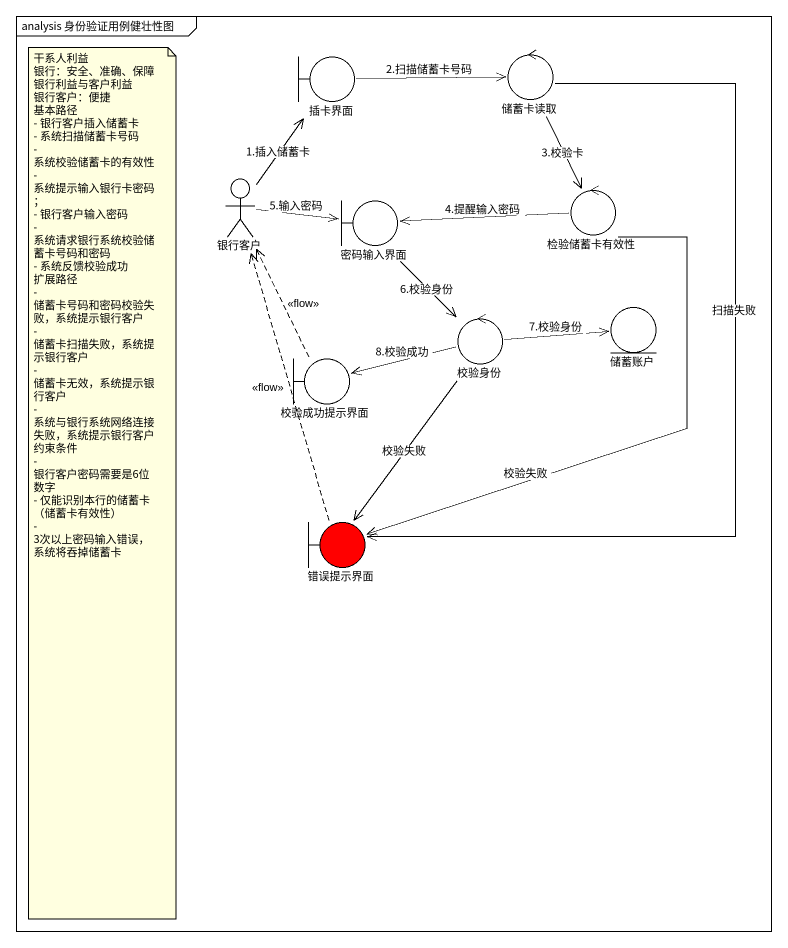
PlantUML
@startuml
mainframe analysis 身份验证用例健壮性图
boundary 插卡界面
control 储蓄卡读取
actor 银行客户
boundary 密码输入界面
control 检验储蓄卡有效性
entity 储蓄账户
control 校验身份
boundary 校验成功提示界面
boundary 错误提示界面 #FF0000
插卡界面 -right-> 储蓄卡读取 : 2.扫描储蓄卡号码
储蓄卡读取 --> 检验储蓄卡有效性 : 3.校验卡
储蓄卡读取 --> 错误提示界面 : 扫描失败
银行客户 -up-> 插卡界面 : 1.插入储蓄卡
银行客户 -right-> 密码输入界面 : 5.输入密码
密码输入界面 --> 校验身份 : 6.校验身份
检验储蓄卡有效性 -left-> 密码输入界面 : 4.提醒输入密码
检验储蓄卡有效性 --> 错误提示界面 : 校验失败
校验身份 -right-> 储蓄账户 : 7.校验身份
校验身份 -left-> 校验成功提示界面 : 8.校验成功
校验身份 --> 错误提示界面 : 校验失败
校验成功提示界面 .up.> 银行客户 : <<flow>>
错误提示界面 .up.> 银行客户 : <<flow>>
note as N1
  干系人利益
  银行：安全、准确、保障银行利益与客户利益
  银行客户：便捷
  基本路径
  - 银行客户插入储蓄卡
  - 系统扫描储蓄卡号码
  - 系统校验储蓄卡的有效性
  - 系统提示输入银行卡密码；
  - 银行客户输入密码
  - 系统请求银行系统校验储蓄卡号码和密码
  - 系统反馈校验成功
  扩展路径
  - 储蓄卡号码和密码校验失败，系统提示银行客户
  - 储蓄卡扫描失败，系统提示银行客户
  - 储蓄卡无效，系统提示银行客户
  - 系统与银行系统网络连接失败，系统提示银行客户
  约束条件
  - 银行客户密码需要是6位数字
  - 仅能识别本行的储蓄卡 （储蓄卡有效性）
  - 3次以上密码输入错误，系统将吞掉储蓄卡
end note
@enduml
